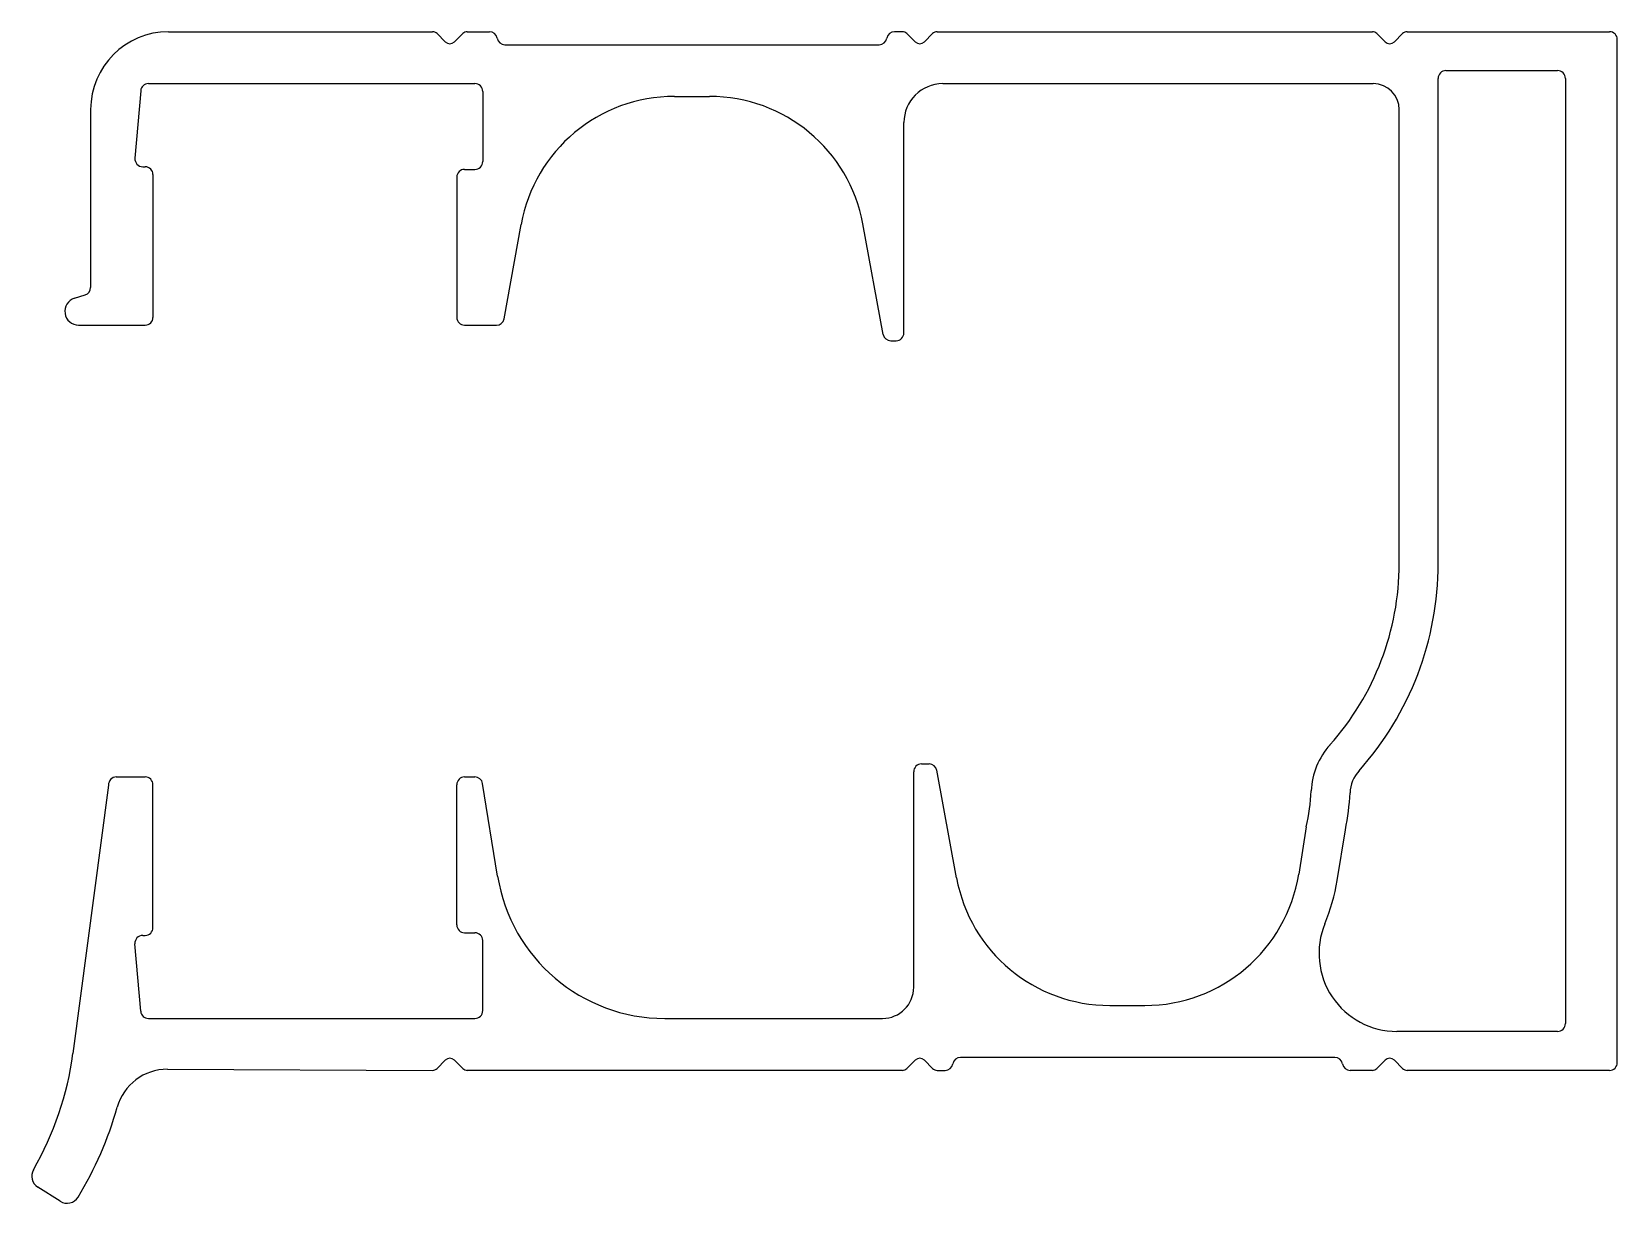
# Model space of a CAD drawing. Extents: x 2538.1 to 2599.2, y 1232.3 to 1277.5.
import ezdxf

# ---------------------------------------------------------------- set-up
doc = ezdxf.new("R2010")
doc.units = 0
doc.layers.get('0').update_dxf_attribs({"linetype": 'CONTINUOUS'})

msp = doc.modelspace()

# ---------------------------------------------------------------- linework, layer by layer
at = {"linetype": 'CONTINUOUS'}
for p, q in [((2543.394, 1277.466), (2553.559, 1277.466)), ((2554.053, 1277.075), (2553.735, 1277.393)), ((2554.407, 1277.075), (2554.724, 1277.393)), ((2554.901, 1277.466), (2555.755, 1277.466)), ((2556.347, 1276.966), (2570.764, 1276.966)), ((2571.659, 1277.466), (2571.355, 1277.466)), ((2572.153, 1277.075), (2571.835, 1277.393)), ((2572.507, 1277.075), (2572.824, 1277.393)), ((2573.001, 1277.466), (2589.759, 1277.466)), ((2590.253, 1277.075), (2589.935, 1277.393)), ((2590.607, 1277.075), (2590.924, 1277.393)), ((2591.101, 1277.466), (2598.894, 1277.466)), ((2599.194, 1237.766), (2599.194, 1277.166)), ((2592.594, 1275.966), (2596.894, 1275.966)), ((2542.321, 1275.191), (2542.101, 1272.591)), ((2542.62, 1275.466), (2555.194, 1275.466)), ((2555.494, 1275.166), (2555.494, 1272.466)), ((2573.217, 1275.466), (2589.794, 1275.466)), ((2592.294, 1256.98), (2592.294, 1275.666)), ((2597.194, 1275.666), (2597.194, 1239.266)), ((2562.877, 1274.975), (2564.234, 1274.975)), ((2540.394, 1274.466), (2540.394, 1267.616)), ((2571.717, 1265.866), (2571.717, 1273.966)), ((2590.794, 1256.98), (2590.794, 1274.466)), ((2542.4, 1272.266), (2542.494, 1272.266)), ((2554.794, 1272.166), (2555.194, 1272.166)), ((2542.794, 1271.966), (2542.794, 1266.466)), ((2554.494, 1271.866), (2554.494, 1266.466)), ((2556.316, 1266.405), (2556.972, 1270.041)), ((2570.919, 1265.805), (2570.134, 1270.062)), ((2539.775, 1267.203), (2540.182, 1267.329)), ((2539.932, 1266.166), (2542.494, 1266.166)), ((2554.794, 1266.166), (2556.022, 1266.166)), ((2571.213, 1265.566), (2571.417, 1265.566)), ((2572.094, 1240.666), (2572.094, 1248.966)), ((2572.394, 1249.266), (2572.685, 1249.266)), ((2573.745, 1244.877), (2572.98, 1249.021)), ((2541.084, 1248.45), (2539.712, 1238.111)), ((2541.383, 1248.766), (2542.494, 1248.766)), ((2542.794, 1242.966), (2542.794, 1248.466)), ((2554.494, 1243.066), (2554.494, 1248.466)), ((2554.794, 1248.766), (2555.194, 1248.766)), ((2556.068, 1244.945), (2555.49, 1248.514)), ((2587.213, 1246.844), (2586.922, 1245.02)), ((2588.404, 1244.784), (2588.724, 1246.734)), ((2554.794, 1242.766), (2555.194, 1242.766)), ((2542.321, 1239.741), (2542.101, 1242.341)), ((2542.4, 1242.666), (2542.494, 1242.666)), ((2555.494, 1239.766), (2555.494, 1242.466)), ((2579.645, 1239.966), (2580.997, 1239.966)), ((2542.62, 1239.466), (2555.194, 1239.466)), ((2562.506, 1239.466), (2570.894, 1239.466)), ((2596.894, 1238.966), (2590.706, 1238.966)), ((2588.313, 1237.966), (2573.896, 1237.966)), ((2543.351, 1237.508), (2553.559, 1237.466)), ((2554.053, 1237.857), (2553.735, 1237.539)), ((2554.407, 1237.857), (2554.724, 1237.539)), ((2571.659, 1237.466), (2554.901, 1237.466)), ((2572.153, 1237.857), (2571.835, 1237.539)), ((2572.507, 1237.857), (2572.824, 1237.539)), ((2573.001, 1237.466), (2573.305, 1237.466)), ((2589.759, 1237.466), (2588.905, 1237.466)), ((2590.253, 1237.857), (2589.935, 1237.539)), ((2590.607, 1237.857), (2590.924, 1237.539)), ((2598.894, 1237.466), (2591.101, 1237.466)), ((2539.217, 1232.424), (2538.357, 1232.967))]:
    msp.add_line(p, q, dxfattribs=at)
for centre, radius, start, end in [((2543.394, 1274.466), 3, 90, 180), ((2553.559, 1277.216), 0.25, 45, 90), ((2554.23, 1277.252), 0.25, 225, 315), ((2554.901, 1277.216), 0.25, 90, 135), ((2555.755, 1277.166), 0.3, 9.59407, 90), ((2556.347, 1277.266), 0.3, 189.59407, 270), ((2570.764, 1277.266), 0.3, 270, 350.40593), ((2571.355, 1277.166), 0.3, 90, 170.40593), ((2571.659, 1277.216), 0.25, 45, 90), ((2572.33, 1277.252), 0.25, 225, 315), ((2573.001, 1277.216), 0.25, 90, 135), ((2589.759, 1277.216), 0.25, 45, 90), ((2590.43, 1277.252), 0.25, 225, 315), ((2591.101, 1277.216), 0.25, 90, 135), ((2598.894, 1277.166), 0.3, 0, 90), ((2592.594, 1275.666), 0.3, 90, 180), ((2596.894, 1275.666), 0.3, 0, 90), ((2542.62, 1275.166), 0.3, 90, 175.18314), ((2555.194, 1275.166), 0.3, 0, 90), ((2573.217, 1273.966), 1.5, 90, 180), ((2589.794, 1274.466), 1, 0, 90), ((2562.877, 1268.975), 6, 90, 169.76633), ((2564.234, 1268.975), 6, 10.44012, 90), ((2542.4, 1272.566), 0.3, 175.18314, 270), ((2542.494, 1271.966), 0.3, 0, 90), ((2554.794, 1271.866), 0.3, 90, 180), ((2555.194, 1272.466), 0.3, 270, 0), ((2539.932, 1266.696), 0.53, 107.21703, 270), ((2540.094, 1267.616), 0.3, 287.21703, 0), ((2542.494, 1266.466), 0.3, 270, 0), ((2554.794, 1266.466), 0.3, 180, 270), ((2556.022, 1266.466), 0.3, 270, 348.25771), ((2571.213, 1265.866), 0.3, 191.74229, 270), ((2571.417, 1265.866), 0.3, 270, 0), ((2580.336, 1256.98), 10.457, 318.1724, 360), ((2580.336, 1256.98), 11.957, 318.1724, 360), ((2590.266, 1248.093), 2.868, 138.1724, 177.29748), ((2572.394, 1248.966), 0.3, 90, 180), ((2572.685, 1248.966), 0.3, 10.45485, 90), ((2590.266, 1248.093), 1.368, 138.1724, 177.29748), ((2541.383, 1248.466), 0.3, 90, 183.1387), ((2542.494, 1248.466), 0.3, 0, 90), ((2554.794, 1248.466), 0.3, 90, 180), ((2555.194, 1248.466), 0.3, 9.20662, 90), ((2579.41, 1248.606), 8, 347.27544, 357.29748), ((2579.41, 1248.606), 9.5, 348.63902, 357.29748), ((2562.506, 1245.988), 6.522, 189.20662, 270), ((2579.645, 1245.966), 6, 190.45485, 270), ((2580.997, 1245.966), 6, 270, 350.93145), ((2580.997, 1245.966), 7.5, 337.60731, 350.93145), ((2542.494, 1242.966), 0.3, 270, 0), ((2554.794, 1243.066), 0.3, 180, 270), ((2555.194, 1242.466), 0.3, 0, 90), ((2590.706, 1241.966), 3, 157.60731, 270), ((2542.4, 1242.366), 0.3, 90, 184.81686), ((2570.894, 1240.666), 1.2, 270, 360), ((2542.62, 1239.766), 0.3, 184.81686, 270), ((2555.194, 1239.766), 0.3, 270, 0), ((2596.894, 1239.266), 0.3, 270, 0), ((2527.679, 1239.708), 12.138, 330.00234, 352.44129), ((2554.23, 1237.68), 0.25, 45, 135), ((2572.33, 1237.68), 0.25, 45, 135), ((2573.896, 1237.666), 0.3, 90, 170.40593), ((2588.313, 1237.666), 0.3, 9.59407, 90), ((2590.43, 1237.68), 0.25, 45, 135), ((2543.343, 1235.508), 2, 89.76658, 164.41879), ((2553.559, 1237.716), 0.25, 270, 315), ((2554.901, 1237.716), 0.25, 225, 270), ((2571.659, 1237.716), 0.25, 270, 315), ((2573.001, 1237.716), 0.25, 225, 270), ((2573.305, 1237.766), 0.3, 270, 350.40593), ((2588.905, 1237.766), 0.3, 189.59407, 270), ((2589.759, 1237.716), 0.25, 270, 315), ((2591.101, 1237.716), 0.25, 225, 270), ((2598.894, 1237.766), 0.3, 270, 0), ((2528.279, 1239.708), 13.638, 328.51864, 344.41879), ((2538.624, 1233.39), 0.5, 150.00234, 237.73494), ((2539.483, 1232.847), 0.5, 237.73494, 328.51864)]:
    msp.add_arc(centre, radius, start, end, dxfattribs=at)

doc.saveas('drawing.dxf')
